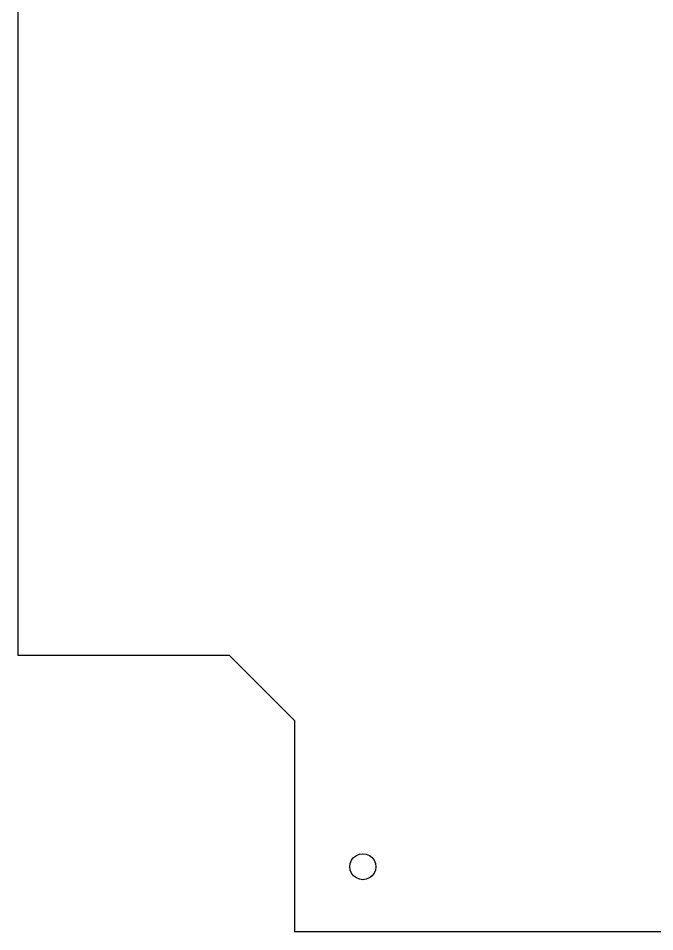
# Model space of a CAD drawing. Header units: metres. Extents: x 1284 to 1630, y 1792 to 2073.
# Drawn here: x 1283.8 to 1381.7, y 1791.9 to 1932.4 of the extents above; entities that cross this region are included whole.
import ezdxf

# ---------------------------------------------------------------- set-up
doc = ezdxf.new("R2010")
doc.units = ezdxf.units.M

msp = doc.modelspace()

# ---------------------------------------------------------------- linework, layer by layer
at = {"layer": 'GROUP0'}
for p, q in [((1283.82, 1834.44, 0), (1283.82, 2072.94, 0)), ((1316.32, 1834.44, 0), (1283.82, 1834.44, 0)), ((1316.32, 1834.44, 0), (1326.32, 1824.44, 0)), ((1326.32, 1824.44, 0), (1326.32, 1791.94, 0)), ((1334.89, 1802.46, 0), (1335.09, 1802.94, 0)), ((1335.09, 1802.94, 0), (1335.4, 1803.36, 0)), ((1335.4, 1803.36, 0), (1335.82, 1803.68, 0)), ((1335.82, 1803.68, 0), (1336.3, 1803.87, 0)), ((1336.3, 1803.87, 0), (1336.82, 1803.94, 0)), ((1336.82, 1803.94, 0), (1337.34, 1803.87, 0)), ((1337.34, 1803.87, 0), (1337.82, 1803.68, 0)), ((1337.82, 1803.68, 0), (1338.23, 1803.36, 0)), ((1338.23, 1803.36, 0), (1338.55, 1802.94, 0)), ((1338.55, 1802.94, 0), (1338.75, 1802.46, 0)), ((1334.82, 1801.94, 0), (1334.89, 1802.46, 0)), ((1334.89, 1801.43, 0), (1334.82, 1801.94, 0)), ((1335.09, 1800.94, 0), (1334.89, 1801.43, 0)), ((1338.75, 1801.43, 0), (1338.55, 1800.94, 0)), ((1338.75, 1802.46, 0), (1338.82, 1801.94, 0)), ((1338.82, 1801.94, 0), (1338.75, 1801.43, 0)), ((1335.4, 1800.53, 0), (1335.09, 1800.94, 0)), ((1335.82, 1800.21, 0), (1335.4, 1800.53, 0)), ((1336.3, 1800.01, 0), (1335.82, 1800.21, 0)), ((1336.82, 1799.94, 0), (1336.3, 1800.01, 0)), ((1337.34, 1800.01, 0), (1336.82, 1799.94, 0)), ((1337.82, 1800.21, 0), (1337.34, 1800.01, 0)), ((1338.23, 1800.53, 0), (1337.82, 1800.21, 0)), ((1338.55, 1800.94, 0), (1338.23, 1800.53, 0)), ((1587.32, 1791.94, 0), (1326.32, 1791.94, 0))]:
    msp.add_line(p, q, dxfattribs=at)

doc.saveas('drawing.dxf')
